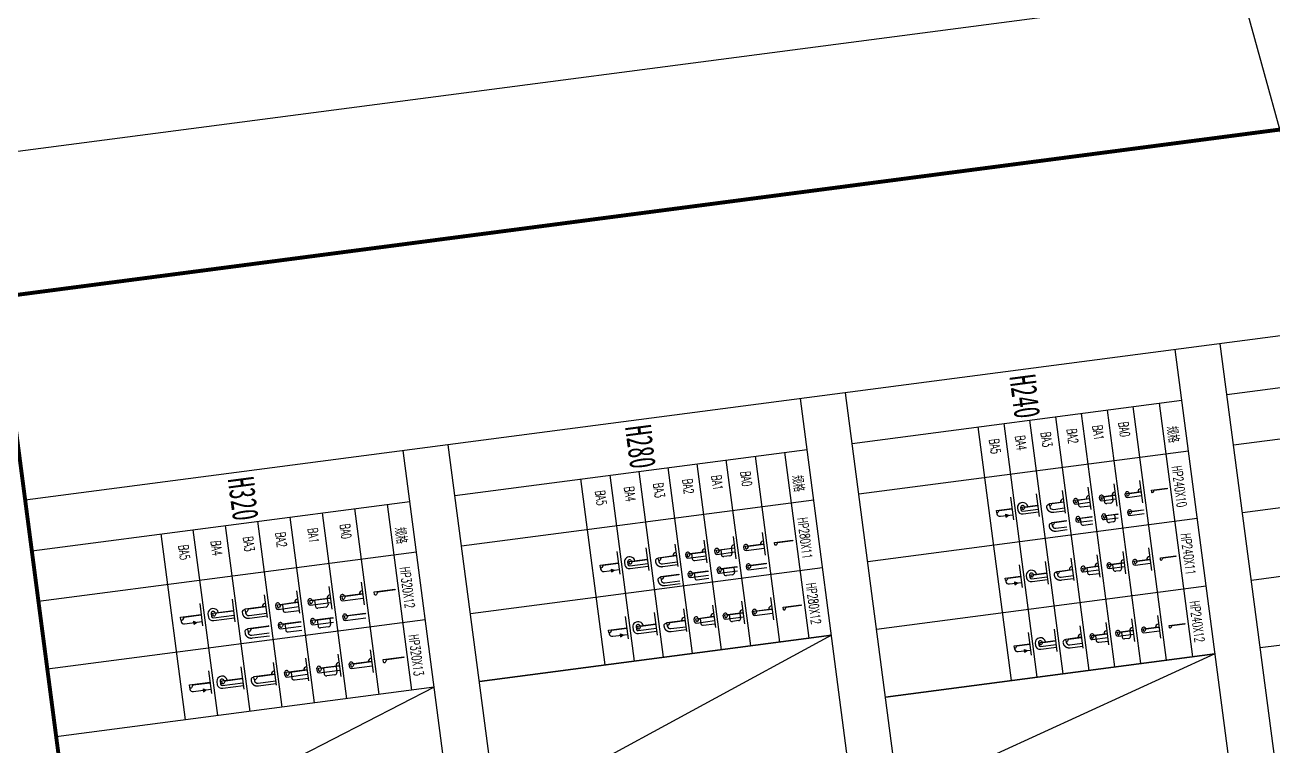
# Model space of a CAD drawing. Header units: millimetres. Extents: x -14906165 to 53546503, y 133836 to 58622790.
# Drawn here: x 40669666 to 42075755, y 43415785 to 44228737 of the extents above; entities that cross this region are included whole.
import ezdxf

# ---------------------------------------------------------------- set-up
doc = ezdxf.new("R2010")
doc.units = ezdxf.units.MM
doc.header["$LTSCALE"] = 100
doc.linetypes.add('DASHED', pattern=[8, 6, -2])
for name, color, linetype in [('HP', 254, 'Continuous'), ('Seam', 40, 'Continuous'), ('标准形式增加', 6, 'Continuous')]:
    doc.layers.add(name, color=color, linetype=linetype)
doc.styles.add('中文GB2312', font='', dxfattribs={"width": 0.7})
doc.styles.add('英文（单）', font='romans.shx', dxfattribs={"width": 0.7})
doc.styles.get('中文GB2312').set_extended_font_data('FangSong_GB2312')

# ---------------------------------------------------------------- blocks, each defined once
blk = doc.blocks.new('HP240X10')
for p, q in [((-589856, 643870), (-589846, 643870)), ((-589856, 643630), (-589856, 643870)), ((-589846, 643870), (-589846, 643671)), ((-589841, 643662), (-589817, 643648)), ((-589822, 643630), (-589856, 643630))]:
    blk.add_line(p, q)
at = {"extrusion": (0, 0, -1)}
for centre, start, end in [((589836, 643671), 300, 0), ((589822, 643640), 120, 270)]:
    blk.add_arc(centre, 10, start, end, dxfattribs=at)
blk = doc.blocks.new('HP240X11')
for p, q in [((-588056, 643864), (-588045, 643864)), ((-588056, 643624), (-588056, 643864)), ((-588045, 643864), (-588045, 643665)), ((-588040, 643656), (-588016, 643642)), ((-588021, 643624), (-588056, 643624))]:
    blk.add_line(p, q)
at = {"extrusion": (0, 0, -1)}
for centre, start, end in [((588035, 643665), 300, 0), ((588021, 643634), 120, 270)]:
    blk.add_arc(centre, 10, start, end, dxfattribs=at)
blk = doc.blocks.new('HP240X12')
for p, q in [((-586256, 643861), (-586244, 643861)), ((-586256, 643621), (-586256, 643861)), ((-586244, 643861), (-586244, 643662)), ((-586239, 643654), (-586215, 643640)), ((-586220, 643621), (-586256, 643621))]:
    blk.add_line(p, q)
at = {"extrusion": (0, 0, -1)}
for centre, start, end in [((586234, 643662), 300, 0), ((586220, 643631), 120, 270)]:
    blk.add_arc(centre, 10, start, end, dxfattribs=at)
blk = doc.blocks.new('HP280X11')
for p, q in [((-589856, 637911), (-589845, 637911)), ((-589856, 637631), (-589856, 637911)), ((-589845, 637911), (-589845, 637680)), ((-589817, 637631), (-589856, 637631)), ((-589839, 637670), (-589811, 637654))]:
    blk.add_line(p, q)
at = {"extrusion": (0, 0, -1)}
for centre, start, end in [((589833, 637680), 300, 0), ((589817, 637643), 120, 270)]:
    blk.add_arc(centre, 12, start, end, dxfattribs=at)
blk = doc.blocks.new('HP280X12')
for p, q in [((-588056, 637909), (-588044, 637909)), ((-588056, 637629), (-588056, 637909)), ((-588044, 637909), (-588044, 637678)), ((-588016, 637629), (-588056, 637629)), ((-588038, 637667), (-588010, 637651))]:
    blk.add_line(p, q)
at = {"extrusion": (0, 0, -1)}
for centre, start, end in [((588032, 637678), 300, 0), ((588016, 637641), 120, 270)]:
    blk.add_arc(centre, 12, start, end, dxfattribs=at)
blk = doc.blocks.new('HP320X12')
for p, q in [((-589857, 631509), (-589845, 631509)), ((-589857, 631189), (-589857, 631509)), ((-589845, 631509), (-589845, 631246)), ((-589813, 631189), (-589857, 631189)), ((-589838, 631234), (-589806, 631215))]:
    blk.add_line(p, q)
at = {"extrusion": (0, 0, -1)}
for centre, start, end in [((589831, 631246), 300, 0), ((589813, 631203), 120, 270)]:
    blk.add_arc(centre, 14, start, end, dxfattribs=at)
blk = doc.blocks.new('HP320X13')
for p, q in [((-588056, 631511), (-588043, 631511)), ((-588056, 631191), (-588056, 631511)), ((-588043, 631511), (-588043, 631248)), ((-588011, 631191), (-588056, 631191)), ((-588036, 631236), (-588004, 631217))]:
    blk.add_line(p, q)
at = {"extrusion": (0, 0, -1)}
for centre, start, end in [((588029, 631248), 300, 0), ((588011, 631205), 120, 270)]:
    blk.add_arc(centre, 14, start, end, dxfattribs=at)
blk = doc.blocks.new('HP240X11BA4')
for p, q in [((-587986, 641663), (-587986, 641903)), ((-587936, 641663), (-587936, 641903)), ((-588056, 641638), (-588011, 641638)), ((-588056, 641588), (-588011, 641588))]:
    blk.add_line(p, q)
for centre, radius, start, end in [((-588056, 641668), 80, 90, 270), ((-588056, 641668), 30, 90, 270), ((-588011, 641663), 25, 270, 0), ((-588011, 641663), 75, 270, 360)]:
    blk.add_arc(centre, radius, start, end)
blk.add_blockref('HP240X11', (0, -1961))
blk = doc.blocks.new('HP240X10BA4')
for p, q in [((-589787, 641663), (-589787, 641903)), ((-589737, 641663), (-589737, 641903)), ((-589856, 641638), (-589812, 641638)), ((-589856, 641588), (-589812, 641588))]:
    blk.add_line(p, q)
for centre, radius, start, end in [((-589856, 641668), 80, 90, 270), ((-589856, 641668), 30, 90, 270), ((-589812, 641663), 25, 270, 0), ((-589812, 641663), 75, 270, 360)]:
    blk.add_arc(centre, radius, start, end)
blk.add_blockref('HP240X10', (0, -1967))
blk = doc.blocks.new('HP240X12BA4')
for p, q in [((-586185, 641663), (-586185, 641903)), ((-586135, 641663), (-586135, 641903)), ((-586256, 641638), (-586210, 641638)), ((-586256, 641588), (-586210, 641588))]:
    blk.add_line(p, q)
for centre, radius, start, end in [((-586256, 641668), 80, 90, 270), ((-586256, 641668), 30, 90, 270), ((-586210, 641663), 25, 270, 0), ((-586210, 641663), 75, 270, 360)]:
    blk.add_arc(centre, radius, start, end)
blk.add_blockref('HP240X12', (0, -1958))
blk = doc.blocks.new('HP240X10BA5')
for p, q in [((-589747, 641313), (-589747, 641503)), ((-589822, 641263), (-589797, 641263))]:
    blk.add_line(p, q)
blk.add_arc((-589797, 641313), 50, 270, 0)
at = {"layer": 'Seam'}
for p, q in [((-589772, 641393), (-589747, 641436)), ((-589772, 641393), (-589722, 641393)), ((-589722, 641393), (-589747, 641436))]:
    blk.add_line(p, q, dxfattribs=at)
blk.add_blockref('HP240X10', (0, -2367))
blk = doc.blocks.new('HP240X11BA5')
for p, q in [((-587946, 641313), (-587946, 641503)), ((-588021, 641263), (-587996, 641263))]:
    blk.add_line(p, q)
blk.add_arc((-587996, 641313), 50, 270, 0)
at = {"layer": 'Seam'}
for p, q in [((-587971, 641397), (-587946, 641440)), ((-587971, 641397), (-587921, 641397)), ((-587921, 641397), (-587946, 641440))]:
    blk.add_line(p, q, dxfattribs=at)
blk.add_blockref('HP240X11', (0, -2361))
blk = doc.blocks.new('HP240X12BA5')
for p, q in [((-586145, 641313), (-586145, 641503)), ((-586220, 641263), (-586195, 641263))]:
    blk.add_line(p, q)
blk.add_arc((-586195, 641313), 50, 270, 0)
at = {"layer": 'Seam'}
for p, q in [((-586170, 641406), (-586145, 641449)), ((-586170, 641406), (-586120, 641406)), ((-586120, 641406), (-586145, 641449))]:
    blk.add_line(p, q, dxfattribs=at)
blk.add_blockref('HP240X12', (0, -2358))
blk = doc.blocks.new('HP280X11BA4')
for p, q in [((-589780, 635423), (-589780, 635703)), ((-589730, 635423), (-589730, 635703)), ((-589856, 635398), (-589805, 635398)), ((-589856, 635348), (-589805, 635348))]:
    blk.add_line(p, q)
for centre, radius, start, end in [((-589856, 635428), 80, 90, 270.2452), ((-589856, 635428), 30, 90, 270), ((-589805, 635423), 25, 270, 0), ((-589805, 635423), 75, 270, 360)]:
    blk.add_arc(centre, radius, start, end)
blk.add_blockref('HP280X11', (0, -2208))
blk = doc.blocks.new('HP280X11BA5')
for p, q in [((-589740, 635023), (-589740, 635253)), ((-589817, 634973), (-589790, 634973))]:
    blk.add_line(p, q)
blk.add_arc((-589790, 635023), 50, 270, 0)
at = {"layer": 'Seam'}
for p, q in [((-589765, 635133), (-589740, 635176)), ((-589765, 635133), (-589715, 635133)), ((-589715, 635133), (-589740, 635176))]:
    blk.add_line(p, q, dxfattribs=at)
blk.add_blockref('HP280X11', (0, -2658))
blk = doc.blocks.new('HP280X12BA4')
for p, q in [((-587979, 635423), (-587979, 635703)), ((-587929, 635423), (-587929, 635703)), ((-588056, 635398), (-588004, 635398)), ((-588056, 635348), (-588004, 635348))]:
    blk.add_line(p, q)
for centre, radius, start, end in [((-588056, 635428), 80, 90, 270.2452), ((-588056, 635428), 30, 90, 270), ((-588004, 635423), 25, 270, 0), ((-588004, 635423), 75, 270, 360)]:
    blk.add_arc(centre, radius, start, end)
blk.add_blockref('HP280X12', (0, -2206))
blk = doc.blocks.new('HP280X12BA5')
for p, q in [((-587939, 635023), (-587939, 635253)), ((-588016, 634973), (-587989, 634973))]:
    blk.add_line(p, q)
blk.add_arc((-587989, 635023), 50, 270, 0)
at = {"layer": 'Seam'}
for p, q in [((-587964, 635140), (-587939, 635183)), ((-587964, 635140), (-587914, 635140)), ((-587914, 635140), (-587939, 635183))]:
    blk.add_line(p, q, dxfattribs=at)
blk.add_blockref('HP280X12', (0, -2656))
blk = doc.blocks.new('HP320X12BA4')
for p, q in [((-589773, 628733), (-589773, 629053)), ((-589723, 628733), (-589723, 629053)), ((-589856, 628708), (-589798, 628708)), ((-589856, 628658), (-589798, 628658))]:
    blk.add_line(p, q)
for centre, radius, start, end in [((-589856, 628738), 80, 90, 270), ((-589856, 628738), 30, 90, 270), ((-589798, 628733), 25, 270, 0), ((-589798, 628733), 75, 270, 360)]:
    blk.add_arc(centre, radius, start, end)
blk.add_blockref('HP320X12', (0, -2456))
blk = doc.blocks.new('HP320X12BA5')
for p, q in [((-589733, 628283), (-589733, 628553)), ((-589812, 628233), (-589783, 628233))]:
    blk.add_line(p, q)
blk.add_arc((-589783, 628283), 50, 270, 0)
at = {"layer": 'Seam'}
for p, q in [((-589758, 628423), (-589733, 628466)), ((-589758, 628423), (-589708, 628423)), ((-589708, 628423), (-589733, 628466))]:
    blk.add_line(p, q, dxfattribs=at)
blk.add_blockref('HP320X12', (0, -2957))
blk = doc.blocks.new('HP320X13BA4')
for p, q in [((-587972, 628733), (-587972, 629053)), ((-587922, 628733), (-587922, 629053)), ((-588056, 628708), (-587997, 628708)), ((-588056, 628658), (-587997, 628658))]:
    blk.add_line(p, q)
for centre, radius, start, end in [((-588056, 628738), 80, 90, 270), ((-588056, 628738), 30, 90, 270), ((-587997, 628733), 25, 270, 0), ((-587997, 628733), 75, 270, 360)]:
    blk.add_arc(centre, radius, start, end)
blk.add_blockref('HP320X13', (0, -2458))
blk = doc.blocks.new('HP320X13BA5')
for p, q in [((-587932, 628283), (-587932, 628553)), ((-588011, 628233), (-587982, 628233))]:
    blk.add_line(p, q)
blk.add_arc((-587982, 628283), 50, 270, 0)
at = {"layer": 'Seam'}
for p, q in [((-587957, 628433), (-587932, 628476)), ((-587957, 628433), (-587907, 628433)), ((-587907, 628433), (-587932, 628476))]:
    blk.add_line(p, q, dxfattribs=at)
blk.add_blockref('HP320X13', (0, -2958))
blk = doc.blocks.new('*U505')
for p, q in [((109, -170), (109, 0)), ((15, -220), (15, -235)), ((34, -220), (59, -220)), ((50, -270), (59, -270))]:
    blk.add_line(p, q)
at = {"linetype": 'DASHED'}
blk.add_line((159, -170), (159, 0), dxfattribs=at)
for centre, radius, start, end in [((0, 0), 50, 180, 270), ((59, -170), 50, 270, 0), ((50, -235), 35, 180, 270)]:
    blk.add_arc(centre, radius, start, end)
blk.add_arc((59, -170), 100, 270, 0, dxfattribs=at)
at = {"layer": 'HP'}
for p, q in [((0, -220), (0, 0)), ((0, 0), (10, 0)), ((10, 0), (10, -179)), ((15, -187), (39, -201)), ((34, -220), (0, -220))]:
    blk.add_line(p, q, dxfattribs=at)
for centre, start, end in [((20, -179), 180, 240), ((34, -210), 270, 60)]:
    blk.add_arc(centre, 10, start, end, dxfattribs=at)
blk = doc.blocks.new('*U508')
for p, q in [((69, -220), (69, 0)), ((130, -145), (130, 0)), ((10, -180), (95, -180)), ((44, -245), (0, -245))]:
    blk.add_line(p, q)
for centre, radius, start, end in [((0, 0), 50, 180, 270), ((0, -215), 30, 90, 270), ((95, -145), 35, 270, 0), ((44, -220), 25, 270, 0)]:
    blk.add_arc(centre, radius, start, end)
at = {"layer": 'HP'}
for p, q in [((0, -220), (0, 0)), ((0, 0), (10, 0)), ((10, 0), (10, -179)), ((15, -187), (39, -201)), ((34, -220), (0, -220))]:
    blk.add_line(p, q, dxfattribs=at)
for centre, start, end in [((20, -179), 180, 240), ((34, -210), 270, 60)]:
    blk.add_arc(centre, 10, start, end, dxfattribs=at)
blk = doc.blocks.new('*U507')
for p, q in [((69, -220), (69, 0)), ((10, -50), (95, -50)), ((10, -180), (95, -180)), ((130, -85), (130, -145)), ((44, -245), (0, -245))]:
    blk.add_line(p, q)
for centre, radius, start, end in [((0, 0), 50, 180, 270), ((0, -215), 30, 90, 270), ((95, -85), 35, 0, 90), ((95, -145), 35, 270, 0), ((44, -220), 25, 270, 0)]:
    blk.add_arc(centre, radius, start, end)
at = {"layer": 'HP'}
for p, q in [((0, -220), (0, 0)), ((0, 0), (10, 0)), ((10, 0), (10, -179)), ((15, -187), (39, -201)), ((34, -220), (0, -220))]:
    blk.add_line(p, q, dxfattribs=at)
for centre, start, end in [((20, -179), 180, 240), ((34, -210), 270, 60)]:
    blk.add_arc(centre, 10, start, end, dxfattribs=at)
blk = doc.blocks.new('*U506')
for p, q in [((69, -220), (69, 0)), ((44, -245), (0, -245))]:
    blk.add_line(p, q)
for centre, radius, start, end in [((0, 0), 50, 180, 270), ((0, -215), 30, 90, 270), ((44, -220), 25, 270, 0)]:
    blk.add_arc(centre, radius, start, end)
at = {"layer": 'HP'}
for p, q in [((0, -220), (0, 0)), ((0, 0), (10, 0)), ((10, 0), (10, -179)), ((15, -187), (39, -201)), ((34, -220), (0, -220))]:
    blk.add_line(p, q, dxfattribs=at)
for centre, start, end in [((20, -179), 180, 240), ((34, -210), 270, 60)]:
    blk.add_arc(centre, 10, start, end, dxfattribs=at)
blk = doc.blocks.new('*U513')
for p, q in [((70, -240), (70, 0)), ((45, -265), (0, -265))]:
    blk.add_line(p, q)
for centre, radius, start, end in [((0, 0), 50, 180, 270), ((0, -235), 30, 90, 270), ((45, -240), 25, 270, 0)]:
    blk.add_arc(centre, radius, start, end)
at = {"layer": 'HP'}
for p, q in [((0, -240), (0, 0)), ((0, 0), (11, 0)), ((11, 0), (11, -199)), ((35, -240), (0, -240)), ((16, -207), (40, -221))]:
    blk.add_line(p, q, dxfattribs=at)
for centre, start, end in [((21, -199), 180, 240), ((35, -230), 270, 60)]:
    blk.add_arc(centre, 10, start, end, dxfattribs=at)
blk = doc.blocks.new('*U512')
for p, q in [((70, -240), (70, 0)), ((11, -50), (96, -50)), ((11, -180), (96, -180)), ((131, -85), (131, -145)), ((45, -265), (0, -265))]:
    blk.add_line(p, q)
for centre, radius, start, end in [((0, 0), 50, 180, 270), ((96, -85), 35, 0, 90), ((96, -145), 35, 270, 0), ((0, -235), 30, 90, 270), ((45, -240), 25, 270, 0)]:
    blk.add_arc(centre, radius, start, end)
at = {"layer": 'HP'}
for p, q in [((0, -240), (0, 0)), ((0, 0), (11, 0)), ((11, 0), (11, -199)), ((35, -240), (0, -240)), ((16, -207), (40, -221))]:
    blk.add_line(p, q, dxfattribs=at)
for centre, start, end in [((21, -199), 180, 240), ((35, -230), 270, 60)]:
    blk.add_arc(centre, 10, start, end, dxfattribs=at)
blk = doc.blocks.new('*U510')
for p, q in [((70, -240), (70, 0)), ((131, -145), (131, 0)), ((11, -180), (96, -180)), ((45, -265), (0, -265))]:
    blk.add_line(p, q)
for centre, radius, start, end in [((0, 0), 50, 180, 270), ((96, -145), 35, 270, 0), ((0, -235), 30, 90, 270), ((45, -240), 25, 270, 0)]:
    blk.add_arc(centre, radius, start, end)
at = {"layer": 'HP'}
for p, q in [((0, -240), (0, 0)), ((0, 0), (11, 0)), ((11, 0), (11, -199)), ((35, -240), (0, -240)), ((16, -207), (40, -221))]:
    blk.add_line(p, q, dxfattribs=at)
for centre, start, end in [((21, -199), 180, 240), ((35, -230), 270, 60)]:
    blk.add_arc(centre, 10, start, end, dxfattribs=at)
blk = doc.blocks.new('*U511')
for p, q in [((110, -190), (110, 0)), ((15, -240), (15, -255)), ((35, -240), (60, -240)), ((50, -290), (60, -290))]:
    blk.add_line(p, q)
at = {"linetype": 'DASHED'}
blk.add_line((160, -190), (160, 0), dxfattribs=at)
for centre, radius, start, end in [((0, 0), 50, 180, 270), ((60, -190), 50, 270, 0), ((50, -255), 35, 180, 270)]:
    blk.add_arc(centre, radius, start, end)
blk.add_arc((60, -190), 100, 270, 0, dxfattribs=at)
at = {"layer": 'HP'}
for p, q in [((0, -240), (0, 0)), ((0, 0), (11, 0)), ((11, 0), (11, -199)), ((35, -240), (0, -240)), ((16, -207), (40, -221))]:
    blk.add_line(p, q, dxfattribs=at)
for centre, start, end in [((21, -199), 180, 240), ((35, -230), 270, 60)]:
    blk.add_arc(centre, 10, start, end, dxfattribs=at)
blk = doc.blocks.new('*U518')
for p, q in [((71, -240), (71, 0)), ((46, -265), (0, -265))]:
    blk.add_line(p, q)
for centre, radius, start, end in [((0, 0), 50, 180, 270), ((0, -235), 30, 90, 270), ((46, -240), 25, 270, 0)]:
    blk.add_arc(centre, radius, start, end)
at = {"layer": 'HP'}
for p, q in [((0, -240), (0, 0)), ((0, 0), (12, 0)), ((12, 0), (12, -199)), ((36, -240), (0, -240)), ((17, -207), (41, -221))]:
    blk.add_line(p, q, dxfattribs=at)
for centre, start, end in [((22, -199), 180, 240), ((36, -230), 270, 60)]:
    blk.add_arc(centre, 10, start, end, dxfattribs=at)
blk = doc.blocks.new('*U517')
for p, q in [((71, -240), (71, 0)), ((12, -50), (97, -50)), ((12, -180), (97, -180)), ((132, -85), (132, -145)), ((46, -265), (0, -265))]:
    blk.add_line(p, q)
for centre, radius, start, end in [((0, 0), 50, 180, 270), ((97, -85), 35, 0, 90), ((97, -145), 35, 270, 0), ((0, -235), 30, 90, 270), ((46, -240), 25, 270, 0)]:
    blk.add_arc(centre, radius, start, end)
at = {"layer": 'HP'}
for p, q in [((0, -240), (0, 0)), ((0, 0), (12, 0)), ((12, 0), (12, -199)), ((36, -240), (0, -240)), ((17, -207), (41, -221))]:
    blk.add_line(p, q, dxfattribs=at)
for centre, start, end in [((22, -199), 180, 240), ((36, -230), 270, 60)]:
    blk.add_arc(centre, 10, start, end, dxfattribs=at)
blk = doc.blocks.new('*U515')
for p, q in [((71, -240), (71, 0)), ((132, -145), (132, 0)), ((12, -180), (97, -180)), ((46, -265), (0, -265))]:
    blk.add_line(p, q)
for centre, radius, start, end in [((0, 0), 50, 180, 270), ((97, -145), 35, 270, 0), ((0, -235), 30, 90, 270), ((46, -240), 25, 270, 0)]:
    blk.add_arc(centre, radius, start, end)
at = {"layer": 'HP'}
for p, q in [((0, -240), (0, 0)), ((0, 0), (12, 0)), ((12, 0), (12, -199)), ((36, -240), (0, -240)), ((17, -207), (41, -221))]:
    blk.add_line(p, q, dxfattribs=at)
for centre, start, end in [((22, -199), 180, 240), ((36, -230), 270, 60)]:
    blk.add_arc(centre, 10, start, end, dxfattribs=at)
blk = doc.blocks.new('*U516')
for p, q in [((111, -190), (111, 0)), ((15, -240), (15, -255)), ((36, -240), (61, -240)), ((50, -290), (61, -290))]:
    blk.add_line(p, q)
at = {"linetype": 'DASHED'}
blk.add_line((161, -190), (161, 0), dxfattribs=at)
for centre, radius, start, end in [((0, 0), 50, 180, 270), ((61, -190), 50, 270, 0), ((50, -255), 35, 180, 270)]:
    blk.add_arc(centre, radius, start, end)
blk.add_arc((61, -190), 100, 270, 0, dxfattribs=at)
at = {"layer": 'HP'}
for p, q in [((0, -240), (0, 0)), ((0, 0), (12, 0)), ((12, 0), (12, -199)), ((36, -240), (0, -240)), ((17, -207), (41, -221))]:
    blk.add_line(p, q, dxfattribs=at)
for centre, start, end in [((22, -199), 180, 240), ((36, -230), 270, 60)]:
    blk.add_arc(centre, 10, start, end, dxfattribs=at)
blk = doc.blocks.new('*U538')
for p, q in [((76, -280), (76, 0)), ((51, -305), (0, -305))]:
    blk.add_line(p, q)
for centre, radius, start, end in [((0, 0), 50, 180, 270), ((0, -275), 30, 90, 270), ((51, -280), 25, 270, 0)]:
    blk.add_arc(centre, radius, start, end)
at = {"layer": 'HP'}
for p, q in [((0, -280), (0, 0)), ((0, 0), (11, 0)), ((11, 0), (11, -231)), ((39, -280), (0, -280)), ((17, -241), (45, -258))]:
    blk.add_line(p, q, dxfattribs=at)
for centre, start, end in [((23, -231), 180, 240), ((39, -268), 270, 60)]:
    blk.add_arc(centre, 12, start, end, dxfattribs=at)
blk = doc.blocks.new('*U537')
for p, q in [((76, -280), (76, 0)), ((11, -50), (96, -50)), ((131, -85), (131, -180)), ((51, -305), (0, -305)), ((11, -215), (96, -215))]:
    blk.add_line(p, q)
for centre, radius, start, end in [((0, 0), 50, 180, 270), ((96, -85), 35, 0, 90), ((96, -180), 35, 270, 0), ((0, -275), 30, 90, 270), ((51, -280), 25, 270, 0)]:
    blk.add_arc(centre, radius, start, end)
at = {"layer": 'HP'}
for p, q in [((0, -280), (0, 0)), ((0, 0), (11, 0)), ((11, 0), (11, -231)), ((39, -280), (0, -280)), ((17, -241), (45, -258))]:
    blk.add_line(p, q, dxfattribs=at)
for centre, start, end in [((23, -231), 180, 240), ((39, -268), 270, 60)]:
    blk.add_arc(centre, 12, start, end, dxfattribs=at)
blk = doc.blocks.new('*U535')
for p, q in [((76, -280), (76, 0)), ((131, -180), (131, 0)), ((51, -305), (0, -305)), ((11, -215), (96, -215))]:
    blk.add_line(p, q)
for centre, radius, start, end in [((0, 0), 50, 180, 270), ((96, -180), 35, 270, 0), ((0, -275), 30, 90, 270), ((51, -280), 25, 270, 0)]:
    blk.add_arc(centre, radius, start, end)
at = {"layer": 'HP'}
for p, q in [((0, -280), (0, 0)), ((0, 0), (11, 0)), ((11, 0), (11, -231)), ((39, -280), (0, -280)), ((17, -241), (45, -258))]:
    blk.add_line(p, q, dxfattribs=at)
for centre, start, end in [((23, -231), 180, 240), ((39, -268), 270, 60)]:
    blk.add_arc(centre, 12, start, end, dxfattribs=at)
blk = doc.blocks.new('*U536')
for p, q in [((116, -230), (116, 0)), ((15, -280), (15, -295)), ((39, -280), (66, -280)), ((50, -330), (66, -330))]:
    blk.add_line(p, q)
at = {"linetype": 'DASHED'}
blk.add_line((166, -230), (166, 0), dxfattribs=at)
for centre, radius, start, end in [((0, 0), 50, 180, 270), ((50, -295), 35, 180, 270), ((66, -230), 50, 270, 0)]:
    blk.add_arc(centre, radius, start, end)
blk.add_arc((66, -230), 100, 270, 0, dxfattribs=at)
at = {"layer": 'HP'}
for p, q in [((0, -280), (0, 0)), ((0, 0), (11, 0)), ((11, 0), (11, -231)), ((39, -280), (0, -280)), ((17, -241), (45, -258))]:
    blk.add_line(p, q, dxfattribs=at)
for centre, start, end in [((23, -231), 180, 240), ((39, -268), 270, 60)]:
    blk.add_arc(centre, 12, start, end, dxfattribs=at)
blk = doc.blocks.new('*U543')
for p, q in [((77, -280), (77, 0)), ((52, -305), (0, -305))]:
    blk.add_line(p, q)
for centre, radius, start, end in [((0, 0), 50, 180, 270), ((0, -275), 30, 90, 270), ((52, -280), 25, 270, 0)]:
    blk.add_arc(centre, radius, start, end)
at = {"layer": 'HP'}
for p, q in [((0, -280), (0, 0)), ((0, 0), (12, 0)), ((12, 0), (12, -231)), ((40, -280), (0, -280)), ((18, -241), (46, -258))]:
    blk.add_line(p, q, dxfattribs=at)
for centre, start, end in [((24, -231), 180, 240), ((40, -268), 270, 60)]:
    blk.add_arc(centre, 12, start, end, dxfattribs=at)
blk = doc.blocks.new('*U542')
for p, q in [((77, -280), (77, 0)), ((12, -50), (97, -50)), ((132, -85), (132, -180)), ((52, -305), (0, -305)), ((12, -215), (97, -215))]:
    blk.add_line(p, q)
for centre, radius, start, end in [((0, 0), 50, 180, 270), ((97, -85), 35, 0, 90), ((97, -180), 35, 270, 0), ((0, -275), 30, 90, 270), ((52, -280), 25, 270, 0)]:
    blk.add_arc(centre, radius, start, end)
at = {"layer": 'HP'}
for p, q in [((0, -280), (0, 0)), ((0, 0), (12, 0)), ((12, 0), (12, -231)), ((40, -280), (0, -280)), ((18, -241), (46, -258))]:
    blk.add_line(p, q, dxfattribs=at)
for centre, start, end in [((24, -231), 180, 240), ((40, -268), 270, 60)]:
    blk.add_arc(centre, 12, start, end, dxfattribs=at)
blk = doc.blocks.new('*U540')
for p, q in [((77, -280), (77, 0)), ((132, -180), (132, 0)), ((52, -305), (0, -305)), ((12, -215), (97, -215))]:
    blk.add_line(p, q)
for centre, radius, start, end in [((0, 0), 50, 180, 270), ((97, -180), 35, 270, 0), ((0, -275), 30, 90, 270), ((52, -280), 25, 270, 0)]:
    blk.add_arc(centre, radius, start, end)
at = {"layer": 'HP'}
for p, q in [((0, -280), (0, 0)), ((0, 0), (12, 0)), ((12, 0), (12, -231)), ((40, -280), (0, -280)), ((18, -241), (46, -258))]:
    blk.add_line(p, q, dxfattribs=at)
for centre, start, end in [((24, -231), 180, 240), ((40, -268), 270, 60)]:
    blk.add_arc(centre, 12, start, end, dxfattribs=at)
blk = doc.blocks.new('*U541')
for p, q in [((117, -230), (117, 0)), ((15, -280), (15, -295)), ((40, -280), (67, -280)), ((50, -330), (67, -330))]:
    blk.add_line(p, q)
at = {"linetype": 'DASHED'}
blk.add_line((167, -230), (167, 0), dxfattribs=at)
for centre, radius, start, end in [((0, 0), 50, 180, 270), ((50, -295), 35, 180, 270), ((67, -230), 50, 270, 0)]:
    blk.add_arc(centre, radius, start, end)
blk.add_arc((67, -230), 100, 270, 0, dxfattribs=at)
at = {"layer": 'HP'}
for p, q in [((0, -280), (0, 0)), ((0, 0), (12, 0)), ((12, 0), (12, -231)), ((40, -280), (0, -280)), ((18, -241), (46, -258))]:
    blk.add_line(p, q, dxfattribs=at)
for centre, start, end in [((24, -231), 180, 240), ((40, -268), 270, 60)]:
    blk.add_arc(centre, 12, start, end, dxfattribs=at)
blk = doc.blocks.new('*U563')
for p, q in [((83, -320), (83, 0)), ((58, -345), (0, -345))]:
    blk.add_line(p, q)
for centre, radius, start, end in [((0, 0), 50, 180, 270), ((0, -315), 30, 90, 270), ((58, -320), 25, 270, 0)]:
    blk.add_arc(centre, radius, start, end)
at = {"layer": 'HP'}
for p, q in [((0, -320), (0, 0)), ((0, 0), (12, 0)), ((12, 0), (12, -263)), ((44, -320), (0, -320)), ((19, -275), (51, -294))]:
    blk.add_line(p, q, dxfattribs=at)
for centre, start, end in [((26, -263), 180, 240), ((44, -306), 270, 60.011)]:
    blk.add_arc(centre, 14, start, end, dxfattribs=at)
blk = doc.blocks.new('*U562')
for p, q in [((83, -320), (83, 0)), ((12, -50), (117, -50)), ((152, -85), (152, -210)), ((58, -345), (0, -345)), ((12, -245), (117, -245))]:
    blk.add_line(p, q)
for centre, radius, start, end in [((0, 0), 50, 180, 270), ((117, -85), 35, 0, 90), ((0, -315), 30, 90, 270), ((58, -320), 25, 270, 0), ((117, -210), 35, 270, 0)]:
    blk.add_arc(centre, radius, start, end)
at = {"layer": 'HP'}
for p, q in [((0, -320), (0, 0)), ((0, 0), (12, 0)), ((12, 0), (12, -263)), ((44, -320), (0, -320)), ((19, -275), (51, -294))]:
    blk.add_line(p, q, dxfattribs=at)
for centre, start, end in [((26, -263), 180, 240), ((44, -306), 270, 60.011)]:
    blk.add_arc(centre, 14, start, end, dxfattribs=at)
blk = doc.blocks.new('*U560')
for p, q in [((83, -320), (83, 0)), ((152, -210), (152, 0)), ((58, -345), (0, -345)), ((12, -245), (117, -245))]:
    blk.add_line(p, q)
for centre, radius, start, end in [((0, 0), 50, 180, 270), ((0, -315), 30, 90, 270), ((58, -320), 25, 270, 0), ((117, -210), 35, 270, 0)]:
    blk.add_arc(centre, radius, start, end)
at = {"layer": 'HP'}
for p, q in [((0, -320), (0, 0)), ((0, 0), (12, 0)), ((12, 0), (12, -263)), ((44, -320), (0, -320)), ((19, -275), (51, -294))]:
    blk.add_line(p, q, dxfattribs=at)
for centre, start, end in [((26, -263), 180, 240), ((44, -306), 270, 60.011)]:
    blk.add_arc(centre, 14, start, end, dxfattribs=at)
blk = doc.blocks.new('*U561')
for p, q in [((123, -270), (123, 0)), ((15, -320), (15, -335)), ((44, -320), (73, -320)), ((50, -370), (73, -370))]:
    blk.add_line(p, q)
at = {"linetype": 'DASHED'}
blk.add_line((173, -270), (173, 0), dxfattribs=at)
for centre, radius, start, end in [((0, 0), 50, 180, 270), ((50, -335), 35, 180, 270), ((73, -270), 50, 270, 0)]:
    blk.add_arc(centre, radius, start, end)
blk.add_arc((73, -270), 100, 270, 0, dxfattribs=at)
at = {"layer": 'HP'}
for p, q in [((0, -320), (0, 0)), ((0, 0), (12, 0)), ((12, 0), (12, -263)), ((44, -320), (0, -320)), ((19, -275), (51, -294))]:
    blk.add_line(p, q, dxfattribs=at)
for centre, start, end in [((26, -263), 180, 240), ((44, -306), 270, 60.011)]:
    blk.add_arc(centre, 14, start, end, dxfattribs=at)
blk = doc.blocks.new('*U568')
for p, q in [((84, -320), (84, 0)), ((59, -345), (0, -345))]:
    blk.add_line(p, q)
for centre, radius, start, end in [((0, 0), 50, 180, 270), ((0, -315), 30, 90, 270), ((59, -320), 25, 270, 0)]:
    blk.add_arc(centre, radius, start, end)
at = {"layer": 'HP'}
for p, q in [((0, -320), (0, 0)), ((0, 0), (13, 0)), ((13, 0), (13, -263)), ((45, -320), (0, -320)), ((20, -275), (52, -294))]:
    blk.add_line(p, q, dxfattribs=at)
for centre, start, end in [((27, -263), 180, 240), ((45, -306), 270, 60.011)]:
    blk.add_arc(centre, 14, start, end, dxfattribs=at)
blk = doc.blocks.new('*U567')
for p, q in [((84, -320), (84, 0)), ((13, -50), (118, -50)), ((153, -85), (153, -210)), ((59, -345), (0, -345)), ((13, -245), (118, -245))]:
    blk.add_line(p, q)
for centre, radius, start, end in [((0, 0), 50, 180, 270), ((118, -85), 35, 0, 90), ((0, -315), 30, 90, 270), ((59, -320), 25, 270, 0), ((118, -210), 35, 270, 0)]:
    blk.add_arc(centre, radius, start, end)
at = {"layer": 'HP'}
for p, q in [((0, -320), (0, 0)), ((0, 0), (13, 0)), ((13, 0), (13, -263)), ((45, -320), (0, -320)), ((20, -275), (52, -294))]:
    blk.add_line(p, q, dxfattribs=at)
for centre, start, end in [((27, -263), 180, 240), ((45, -306), 270, 60.011)]:
    blk.add_arc(centre, 14, start, end, dxfattribs=at)
blk = doc.blocks.new('*U565')
for p, q in [((84, -320), (84, 0)), ((153, -210), (153, 0)), ((59, -345), (0, -345)), ((13, -245), (118, -245))]:
    blk.add_line(p, q)
for centre, radius, start, end in [((0, 0), 50, 180, 270), ((0, -315), 30, 90, 270), ((59, -320), 25, 270, 0), ((118, -210), 35, 270, 0)]:
    blk.add_arc(centre, radius, start, end)
at = {"layer": 'HP'}
for p, q in [((0, -320), (0, 0)), ((0, 0), (13, 0)), ((13, 0), (13, -263)), ((45, -320), (0, -320)), ((20, -275), (52, -294))]:
    blk.add_line(p, q, dxfattribs=at)
for centre, start, end in [((27, -263), 180, 240), ((45, -306), 270, 60.011)]:
    blk.add_arc(centre, 14, start, end, dxfattribs=at)
blk = doc.blocks.new('*U566')
for p, q in [((124, -270), (124, 0)), ((15, -320), (15, -335)), ((45, -320), (74, -320)), ((50, -370), (74, -370))]:
    blk.add_line(p, q)
at = {"linetype": 'DASHED'}
blk.add_line((174, -270), (174, 0), dxfattribs=at)
for centre, radius, start, end in [((0, 0), 50, 180, 270), ((50, -335), 35, 180, 270), ((74, -270), 50, 270, 0)]:
    blk.add_arc(centre, radius, start, end)
blk.add_arc((74, -270), 100, 270, 0, dxfattribs=at)
at = {"layer": 'HP'}
for p, q in [((0, -320), (0, 0)), ((0, 0), (13, 0)), ((13, 0), (13, -263)), ((45, -320), (0, -320)), ((20, -275), (52, -294))]:
    blk.add_line(p, q, dxfattribs=at)
for centre, start, end in [((27, -263), 180, 240), ((45, -306), 270, 60.011)]:
    blk.add_arc(centre, 14, start, end, dxfattribs=at)
blk = doc.blocks.new('*U794')
for p, q in [((69, -220), (69, 0)), ((130, -145), (130, 0)), ((10, -180), (95, -180)), ((44, -245), (0, -245))]:
    blk.add_line(p, q)
for centre, radius, start, end in [((0, 0), 1, 180, 270), ((0, -215), 30, 90, 270), ((95, -145), 35, 270, 0), ((44, -220), 25, 270, 0)]:
    blk.add_arc(centre, radius, start, end)
at = {"layer": 'HP'}
for p, q in [((0, -220), (0, 0)), ((0, 0), (10, 0)), ((10, 0), (10, -179)), ((15, -187), (39, -201)), ((34, -220), (0, -220))]:
    blk.add_line(p, q, dxfattribs=at)
for centre, start, end in [((20, -179), 180, 240), ((34, -210), 270, 60)]:
    blk.add_arc(centre, 10, start, end, dxfattribs=at)
blk = doc.blocks.new('*U795')
for p, q in [((69, -220), (69, 0)), ((44, -245), (0, -245))]:
    blk.add_line(p, q)
for centre, radius, start, end in [((0, 0), 1, 180, 270), ((0, -215), 30, 90, 270), ((44, -220), 25, 270, 0)]:
    blk.add_arc(centre, radius, start, end)
at = {"layer": 'HP'}
for p, q in [((0, -220), (0, 0)), ((0, 0), (10, 0)), ((10, 0), (10, -179)), ((15, -187), (39, -201)), ((34, -220), (0, -220))]:
    blk.add_line(p, q, dxfattribs=at)
for centre, start, end in [((20, -179), 180, 240), ((34, -210), 270, 60)]:
    blk.add_arc(centre, 10, start, end, dxfattribs=at)
blk = doc.blocks.new('*U799')
for p, q in [((76, -280), (76, 0)), ((51, -305), (0, -305))]:
    blk.add_line(p, q)
for centre, radius, start, end in [((0, 0), 1, 180, 270), ((0, -275), 30, 90, 270), ((51, -280), 25, 270, 0)]:
    blk.add_arc(centre, radius, start, end)
at = {"layer": 'HP'}
for p, q in [((0, -280), (0, 0)), ((0, 0), (11, 0)), ((11, 0), (11, -231)), ((39, -280), (0, -280)), ((17, -241), (45, -258))]:
    blk.add_line(p, q, dxfattribs=at)
for centre, start, end in [((23, -231), 180, 240), ((39, -268), 270, 60)]:
    blk.add_arc(centre, 12, start, end, dxfattribs=at)
blk = doc.blocks.new('*U798')
for p, q in [((76, -280), (76, 0)), ((131, -180), (131, 0)), ((51, -305), (0, -305)), ((11, -215), (96, -215))]:
    blk.add_line(p, q)
for centre, radius, start, end in [((0, 0), 1, 180, 270), ((96, -180), 35, 270, 0), ((0, -275), 30, 90, 270), ((51, -280), 25, 270, 0)]:
    blk.add_arc(centre, radius, start, end)
at = {"layer": 'HP'}
for p, q in [((0, -280), (0, 0)), ((0, 0), (11, 0)), ((11, 0), (11, -231)), ((39, -280), (0, -280)), ((17, -241), (45, -258))]:
    blk.add_line(p, q, dxfattribs=at)
for centre, start, end in [((23, -231), 180, 240), ((39, -268), 270, 60)]:
    blk.add_arc(centre, 12, start, end, dxfattribs=at)
blk = doc.blocks.new('*U803')
for p, q in [((83, -320), (83, 0)), ((58, -345), (0, -345))]:
    blk.add_line(p, q)
for centre, radius, start, end in [((0, 0), 1, 180, 270), ((0, -315), 30, 90, 270), ((58, -320), 25, 270, 0)]:
    blk.add_arc(centre, radius, start, end)
at = {"layer": 'HP'}
for p, q in [((0, -320), (0, 0)), ((0, 0), (12, 0)), ((12, 0), (12, -263)), ((44, -320), (0, -320)), ((19, -275), (51, -294))]:
    blk.add_line(p, q, dxfattribs=at)
for centre, start, end in [((26, -263), 180, 240), ((44, -306), 270, 60.011)]:
    blk.add_arc(centre, 14, start, end, dxfattribs=at)
blk = doc.blocks.new('*U802')
for p, q in [((83, -320), (83, 0)), ((152, -210), (152, 0)), ((58, -345), (0, -345)), ((12, -245), (117, -245))]:
    blk.add_line(p, q)
for centre, radius, start, end in [((0, 0), 1, 180, 270), ((0, -315), 30, 90, 270), ((58, -320), 25, 270, 0), ((117, -210), 35, 270, 0)]:
    blk.add_arc(centre, radius, start, end)
at = {"layer": 'HP'}
for p, q in [((0, -320), (0, 0)), ((0, 0), (12, 0)), ((12, 0), (12, -263)), ((44, -320), (0, -320)), ((19, -275), (51, -294))]:
    blk.add_line(p, q, dxfattribs=at)
for centre, start, end in [((26, -263), 180, 240), ((44, -306), 270, 60.011)]:
    blk.add_arc(centre, 14, start, end, dxfattribs=at)
blk = doc.blocks.new('*U827')
for p, q in [((109, -170), (109, 0)), ((15, -220), (15, -235)), ((34, -220), (59, -220)), ((50, -270), (59, -270))]:
    blk.add_line(p, q)
at = {"linetype": 'DASHED'}
blk.add_line((159, -170), (159, 0), dxfattribs=at)
for centre, radius, start, end in [((0, 0), 1, 180, 270), ((59, -170), 50, 270, 0), ((50, -235), 35, 180, 270)]:
    blk.add_arc(centre, radius, start, end)
blk.add_arc((59, -170), 100, 270, 0, dxfattribs=at)
at = {"layer": 'HP'}
for p, q in [((0, -220), (0, 0)), ((0, 0), (10, 0)), ((10, 0), (10, -179)), ((15, -187), (39, -201)), ((34, -220), (0, -220))]:
    blk.add_line(p, q, dxfattribs=at)
for centre, start, end in [((20, -179), 180, 240), ((34, -210), 270, 60)]:
    blk.add_arc(centre, 10, start, end, dxfattribs=at)
blk = doc.blocks.new('*U826')
for p, q in [((69, -220), (69, 0)), ((10, -50), (95, -50)), ((10, -180), (95, -180)), ((130, -85), (130, -145)), ((44, -245), (0, -245))]:
    blk.add_line(p, q)
for centre, radius, start, end in [((0, 0), 1, 180, 270), ((0, -215), 30, 90, 270), ((95, -85), 35, 0, 90), ((95, -145), 35, 270, 0), ((44, -220), 25, 270, 0)]:
    blk.add_arc(centre, radius, start, end)
at = {"layer": 'HP'}
for p, q in [((0, -220), (0, 0)), ((0, 0), (10, 0)), ((10, 0), (10, -179)), ((15, -187), (39, -201)), ((34, -220), (0, -220))]:
    blk.add_line(p, q, dxfattribs=at)
for centre, start, end in [((20, -179), 180, 240), ((34, -210), 270, 60)]:
    blk.add_arc(centre, 10, start, end, dxfattribs=at)
blk = doc.blocks.new('*U830')
for p, q in [((76, -280), (76, 0)), ((11, -50), (96, -50)), ((131, -85), (131, -180)), ((51, -305), (0, -305)), ((11, -215), (96, -215))]:
    blk.add_line(p, q)
for centre, radius, start, end in [((0, 0), 1, 180, 270), ((96, -85), 35, 0, 90), ((96, -180), 35, 270, 0), ((0, -275), 30, 90, 270), ((51, -280), 25, 270, 0)]:
    blk.add_arc(centre, radius, start, end)
at = {"layer": 'HP'}
for p, q in [((0, -280), (0, 0)), ((0, 0), (11, 0)), ((11, 0), (11, -231)), ((39, -280), (0, -280)), ((17, -241), (45, -258))]:
    blk.add_line(p, q, dxfattribs=at)
for centre, start, end in [((23, -231), 180, 240), ((39, -268), 270, 60)]:
    blk.add_arc(centre, 12, start, end, dxfattribs=at)
blk = doc.blocks.new('*U831')
for p, q in [((116, -230), (116, 0)), ((15, -280), (15, -295)), ((39, -280), (66, -280)), ((50, -330), (66, -330))]:
    blk.add_line(p, q)
at = {"linetype": 'DASHED'}
blk.add_line((166, -230), (166, 0), dxfattribs=at)
for centre, radius, start, end in [((0, 0), 1, 180, 270), ((50, -295), 35, 180, 270), ((66, -230), 50, 270, 0)]:
    blk.add_arc(centre, radius, start, end)
blk.add_arc((66, -230), 100, 270, 0, dxfattribs=at)
at = {"layer": 'HP'}
for p, q in [((0, -280), (0, 0)), ((0, 0), (11, 0)), ((11, 0), (11, -231)), ((39, -280), (0, -280)), ((17, -241), (45, -258))]:
    blk.add_line(p, q, dxfattribs=at)
for centre, start, end in [((23, -231), 180, 240), ((39, -268), 270, 60)]:
    blk.add_arc(centre, 12, start, end, dxfattribs=at)
blk = doc.blocks.new('*U834')
for p, q in [((83, -320), (83, 0)), ((12, -50), (117, -50)), ((152, -85), (152, -210)), ((58, -345), (0, -345)), ((12, -245), (117, -245))]:
    blk.add_line(p, q)
for centre, radius, start, end in [((0, 0), 1, 180, 270), ((117, -85), 35, 0, 90), ((0, -315), 30, 90, 270), ((58, -320), 25, 270, 0), ((117, -210), 35, 270, 0)]:
    blk.add_arc(centre, radius, start, end)
at = {"layer": 'HP'}
for p, q in [((0, -320), (0, 0)), ((0, 0), (12, 0)), ((12, 0), (12, -263)), ((44, -320), (0, -320)), ((19, -275), (51, -294))]:
    blk.add_line(p, q, dxfattribs=at)
for centre, start, end in [((26, -263), 180, 240), ((44, -306), 270, 60.011)]:
    blk.add_arc(centre, 14, start, end, dxfattribs=at)
blk = doc.blocks.new('*U835')
for p, q in [((123, -270), (123, 0)), ((15, -320), (15, -335)), ((44, -320), (73, -320)), ((50, -370), (73, -370))]:
    blk.add_line(p, q)
at = {"linetype": 'DASHED'}
blk.add_line((173, -270), (173, 0), dxfattribs=at)
for centre, radius, start, end in [((0, 0), 1, 180, 270), ((50, -335), 35, 180, 270), ((73, -270), 50, 270, 0)]:
    blk.add_arc(centre, radius, start, end)
blk.add_arc((73, -270), 100, 270, 0, dxfattribs=at)
at = {"layer": 'HP'}
for p, q in [((0, -320), (0, 0)), ((0, 0), (12, 0)), ((12, 0), (12, -263)), ((44, -320), (0, -320)), ((19, -275), (51, -294))]:
    blk.add_line(p, q, dxfattribs=at)
for centre, start, end in [((26, -263), 180, 240), ((44, -306), 270, 60.011)]:
    blk.add_arc(centre, 14, start, end, dxfattribs=at)
blk = doc.blocks.new('绘图要素标准库V1.0 - 0416')
for p, q in [((-598206.5, 656002.9), (-598206.5, 626302.9)), ((-595706.5, 655502.9), (-595706.5, 626802.9)), ((-592106.5, 655502.9), (-592106.5, 626802.9)), ((-591206.5, 645302.9), (-591206.5, 650052.9)), ((-590306.5, 650052.9), (-590306.5, 645302.9)), ((-589106.5, 650052.9), (-589106.5, 645302.9)), ((-587906.5, 650052.9), (-587906.5, 645302.9)), ((-586706.5, 650052.9), (-586706.5, 645302.9)), ((-577706.5, 645302.9), (-592106.5, 645302.9)), ((-577706.5, 644602.9), (-592106.5, 644602.9)), ((-591206.5, 639502.9), (-591206.5, 644602.9)), ((-590306.5, 644602.9), (-590306.5, 639502.9)), ((-589106.5, 644602.9), (-589106.5, 639502.9)), ((-587906.5, 644602.9), (-587906.5, 639502.9)), ((-586706.5, 644602.9), (-586706.5, 639502.9)), ((-586706.5, 639502.9), (-586706.5, 644602.9)), ((-586706.5, 644602.9), (-584906.5, 639502.9)), ((-591206.5, 644252.9), (-586706.5, 644252.9)), ((-586706.5, 643852.9), (-591206.5, 643852.9)), ((-586706.5, 643452.9), (-591206.5, 643452.9)), ((-586706.5, 643052.9), (-591206.5, 643052.9)), ((-586706.5, 642652.9), (-591206.5, 642652.9)), ((-586706.5, 642252.9), (-591206.5, 642252.9)), ((-586706.5, 641852.9), (-591206.5, 641852.9)), ((-586706.5, 641452.9), (-591206.5, 641452.9)), ((-577706.5, 639502.9), (-592106.5, 639502.9)), ((-577706.5, 638802.9), (-592106.5, 638802.9)), ((-591206.5, 633352.9), (-591206.5, 638802.9)), ((-590306.5, 638802.9), (-590306.5, 633352.9)), ((-589106.5, 638802.9), (-589106.5, 633352.9)), ((-587906.5, 638802.9), (-587906.5, 633352.9)), ((-587906.5, 633352.9), (-587906.5, 638802.9)), ((-587906.5, 638802.9), (-585506.5, 633352.9)), ((-591206.5, 638452.9), (-587906.5, 638452.9)), ((-587906.5, 638002.9), (-591206.5, 638002.9)), ((-587906.5, 637552.9), (-591206.5, 637552.9)), ((-587906.5, 637102.9), (-591206.5, 637102.9)), ((-587906.5, 636652.9), (-591206.5, 636652.9)), ((-587906.5, 636202.9), (-591206.5, 636202.9)), ((-587906.5, 635752.9), (-591206.5, 635752.9)), ((-587906.5, 635752.9), (-591206.5, 635752.9)), ((-587906.5, 635302.9), (-591206.5, 635302.9)), ((-577706.5, 633352.9), (-592106.5, 633352.9)), ((-577706.5, 632652.9), (-592106.5, 632652.9)), ((-591206.5, 626802.9), (-591206.5, 632652.9)), ((-590306.5, 632652.9), (-590306.5, 626802.9)), ((-589106.5, 632652.9), (-589106.5, 626802.9)), ((-587906.5, 632652.9), (-587906.5, 626802.9)), ((-587906.5, 632652.9), (-585506.5, 626802.9)), ((-591206.5, 632302.9), (-587906.5, 632302.9)), ((-587906.5, 631802.9), (-591206.5, 631802.9)), ((-587906.5, 631302.9), (-591206.5, 631302.9)), ((-587906.5, 630802.9), (-591206.5, 630802.9)), ((-587906.5, 630302.9), (-591206.5, 630302.9)), ((-587906.5, 629802.9), (-591206.5, 629802.9)), ((-587906.5, 629302.9), (-591206.5, 629302.9)), ((-587906.5, 629302.9), (-591206.5, 629302.9)), ((-587906.5, 628802.9), (-591206.5, 628802.9))]:
    blk.add_line(p, q)
at = {"color": 5}
for p, q in [((-589906.5, 643802.9), (-589506.5, 643802.9)), ((-588706.5, 643802.9), (-588306.5, 643802.9)), ((-587506.5, 643802.9), (-587106.5, 643802.9)), ((-589906.5, 643402.9), (-589506.5, 643402.9)), ((-588706.5, 643402.9), (-588306.5, 643402.9)), ((-587506.5, 643402.9), (-587106.5, 643402.9)), ((-589906.5, 643002.9), (-589506.5, 643002.9)), ((-588706.5, 643002.9), (-588306.5, 643002.9)), ((-587506.5, 643002.9), (-587106.5, 643002.9)), ((-589906.5, 642602.9), (-589506.5, 642602.9)), ((-588706.5, 642602.9), (-588306.5, 642602.9)), ((-587506.5, 642602.9), (-587106.5, 642602.9)), ((-589906.5, 642202.9), (-589506.5, 642202.9)), ((-588706.5, 642202.9), (-588306.5, 642202.9)), ((-587506.5, 642202.9), (-587106.5, 642202.9)), ((-589906.5, 641802.9), (-589506.5, 641802.9)), ((-588706.5, 641802.9), (-588306.5, 641802.9)), ((-587506.5, 641802.9), (-587106.5, 641802.9)), ((-589856.5, 637952.9), (-589456.5, 637952.9)), ((-588706.5, 637952.9), (-588306.5, 637952.9)), ((-589856.5, 637502.9), (-589456.5, 637502.9)), ((-588706.5, 637502.9), (-588306.5, 637502.9)), ((-589856.5, 637052.9), (-589456.5, 637052.9)), ((-588706.5, 637052.9), (-588306.5, 637052.9)), ((-589856.5, 636602.9), (-589456.5, 636602.9)), ((-588706.5, 636602.9), (-588306.5, 636602.9)), ((-589856.5, 636152.9), (-589456.5, 636152.9)), ((-588706.5, 636152.9), (-588306.5, 636152.9)), ((-589856.5, 635702.9), (-589456.5, 635702.9)), ((-588706.5, 635702.9), (-588306.5, 635702.9)), ((-589906.5, 631752.9), (-589506.5, 631752.9)), ((-588706.5, 631752.9), (-588306.5, 631752.9)), ((-589906.5, 631252.9), (-589506.5, 631252.9)), ((-588706.5, 631252.9), (-588306.5, 631252.9)), ((-589906.5, 630752.9), (-589506.5, 630752.9)), ((-588706.5, 630752.9), (-588306.5, 630752.9)), ((-589906.5, 630252.9), (-589506.5, 630252.9)), ((-588706.5, 630252.9), (-588306.5, 630252.9)), ((-589906.5, 629752.9), (-589506.5, 629752.9)), ((-588706.5, 629752.9), (-588306.5, 629752.9)), ((-589906.5, 629252.7), (-589506.5, 629252.7)), ((-588706.5, 629252.9), (-588306.5, 629252.9))]:
    blk.add_line(p, q, dxfattribs=at)
at = {"const_width": 60}
blk.add_lwpolyline([(-595706.5, 655502.9), (-577706.5, 655502.9), (-577706.5, 626802.9), (-595706.5, 626802.9)], close=True, dxfattribs=at)
at = {"layer": '标准形式增加'}
blk.add_line((-625997.6, 642969), (-491817.7, 659196.4), dxfattribs=at)
for name, p in [('HP240X10', (150, 333.2)), ('HP240X11', (-450, 339.4)), ('HP240X12', (-1050, 341.9)), ('*U506', (-589706.5, 643802.9)), ('*U795', (-589384.8, 643802.9)), ('*U513', (-588506.5, 643802.9)), ('*U518', (-587306.5, 643802.9)), ('*U507', (-589706.5, 643402.9)), ('*U826', (-589371.7, 643402.9)), ('*U512', (-588506.5, 643402.9)), ('*U517', (-587306.5, 643402.9)), ('*U508', (-589706.5, 643002.9)), ('*U794', (-589384.8, 643002.9)), ('*U510', (-588506.5, 643002.9)), ('*U515', (-587306.5, 643002.9)), ('*U505', (-589706.5, 642602.9)), ('*U827', (-589371.7, 642602.9)), ('*U511', (-588506.5, 642602.9)), ('*U516', (-587306.5, 642602.9)), ('HP240X10BA4', (150, 300)), ('HP240X11BA4', (-450, 300)), ('HP240X12BA4', (-1050, 300)), ('HP240X10BA5', (150, 300)), ('HP240X11BA5', (-450, 300)), ('HP240X12BA5', (-1050, 300)), ('HP280X11', (200, 491.8)), ('HP280X12', (-450, 494)), ('*U538', (-589656.5, 637952.9)), ('*U799', (-589312.8, 637952.9)), ('*U543', (-588506.5, 637952.9)), ('*U537', (-589656.5, 637502.9)), ('*U830', (-589320.5, 637502.9)), ('*U542', (-588506.5, 637502.9)), ('*U535', (-589656.5, 637052.9)), ('*U798', (-589312.8, 637052.9)), ('*U540', (-588506.5, 637052.9)), ('*U536', (-589656.5, 636602.9)), ('*U831', (-589320.5, 636602.9)), ('*U541', (-588506.5, 636602.9)), ('HP280X11BA4', (200, 450)), ('HP280X12BA4', (-450, 450)), ('HP280X11BA5', (200, 450)), ('HP280X12BA5', (-450, 450)), ('HP320X12', (150.2, 743.7)), ('HP320X13', (-450, 741.7)), ('*U563', (-589706.5, 631752.9)), ('*U803', (-589359.4, 631752.9)), ('*U568', (-588506.5, 631752.9)), ('*U562', (-589706.5, 631252.9)), ('*U834', (-589355.7, 631252.9)), ('*U567', (-588506.5, 631252.9)), ('*U560', (-589706.5, 630752.9)), ('*U802', (-589359.4, 630752.9)), ('*U565', (-588506.5, 630752.9)), ('*U561', (-589706.5, 630252.9)), ('*U835', (-589355.7, 630252.9)), ('*U566', (-588506.5, 630252.9)), ('HP320X12BA4', (150, 700)), ('HP320X13BA4', (-450, 700)), ('HP320X12BA5', (150, 700)), ('HP320X13BA5', (-450, 700))]:
    blk.add_blockref(name, p)
at = {"width": 0.7}
for s, height, style, p in [('规格', 150, '中文GB2312', (-590777.9, 644331.4)), ('HP240X10', 150, '英文（单）', (-590077.2, 644320.5)), ('HP240X11', 150, '英文（单）', (-588877.2, 644320.5)), ('HP240X12', 150, '英文（单）', (-587677.2, 644320.5)), ('BA0', 150, '英文（单）', (-590964.4, 643593.9)), ('BA1', 150, '英文（单）', (-590964.4, 643193.9)), ('BA2', 150, '英文（单）', (-590964.4, 642793.9)), ('BA3', 150, '英文（单）', (-590964.4, 642393.9)), ('H240', 400, '中文GB2312', (-592013.8, 642027)), ('BA4', 150, '英文（单）', (-590964.4, 641993.9)), ('BA5', 150, '英文（单）', (-590964.4, 641593.9)), ('规格', 150, '中文GB2312', (-590777.9, 638531.4)), ('HP280X11', 150, '英文（单）', (-590027.2, 638520.5)), ('HP280X12', 150, '英文（单）', (-588869.2, 638520.5)), ('BA0', 150, '英文（单）', (-590964.4, 637743.9)), ('BA1', 150, '英文（单）', (-590964.4, 637293.9)), ('BA2', 150, '英文（单）', (-590964.4, 636843.9)), ('H280', 400, '中文GB2312', (-592013.8, 636077)), ('BA3', 150, '英文（单）', (-590964.4, 636393.9)), ('BA4', 150, '英文（单）', (-590964.4, 635943.9)), ('BA5', 150, '英文（单）', (-590964.4, 635493.9)), ('规格', 150, '中文GB2312', (-590777.9, 632381.4)), ('HP320X12', 150, '英文（单）', (-590077.2, 632370.5)), ('HP320X13', 150, '英文（单）', (-588877.2, 632370.5)), ('BA0', 150, '英文（单）', (-590964.4, 631543.9)), ('BA1', 150, '英文（单）', (-590964.4, 631043.9)), ('BA2', 150, '英文（单）', (-590964.4, 630543.9)), ('H320', 400, '中文GB2312', (-592013.8, 629927)), ('BA3', 150, '英文（单）', (-590964.4, 630043.9)), ('BA4', 150, '英文（单）', (-590964.4, 629543.9)), ('BA5', 150, '英文（单）', (-590964.4, 629043.9))]:
    blk.add_text(s, height=height, dxfattribs=dict(at, style=style)).set_placement(p)

msp = doc.modelspace()

# ---------------------------------------------------------------- block references
at = {"lineweight": 5, "xscale": 64.06802830554443, "yscale": 73.4024339265743, "zscale": 64.06802830554443, "rotation": 277.4624694947158}
msp.add_blockref('绘图要素标准库V1.0 - 0416', (-22373, 103764), dxfattribs=at)

doc.saveas('drawing.dxf')
